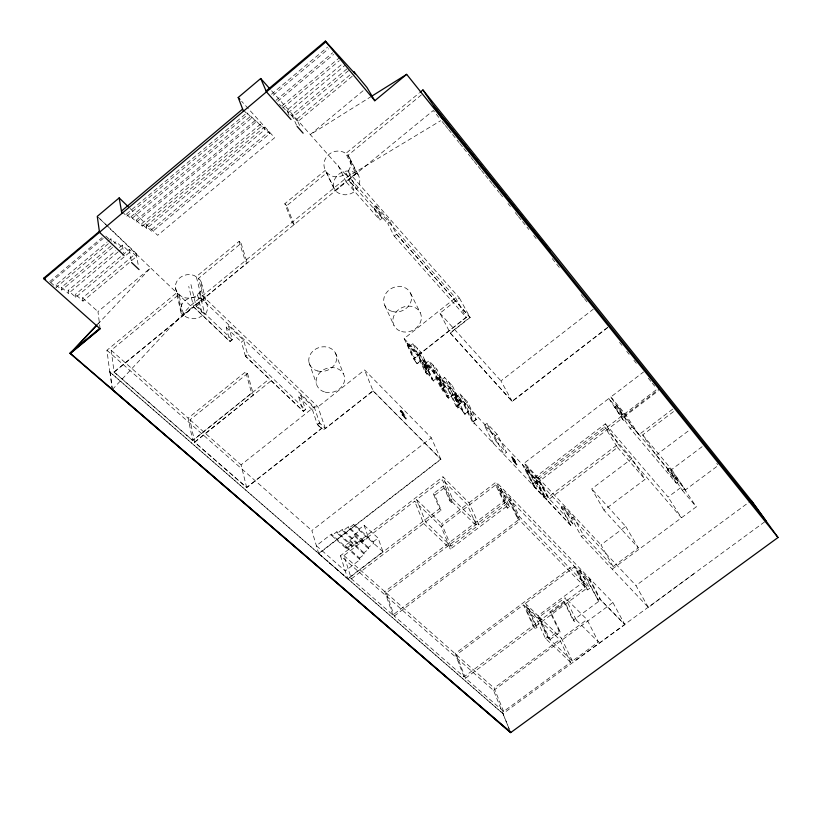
<?xml version="1.0" encoding="UTF-8"?>
<svg xmlns="http://www.w3.org/2000/svg" width="822" height="822" viewBox="0 0 822 822"><rect width="100%" height="100%" fill="white"/><g stroke="black" fill="none" stroke-linecap="round" stroke-linejoin="round"><path stroke-width="0.62" stroke-dasharray="4.11 3.08" d="M425.673 368.585L424.871 367.321M425.775 368.503L424.06 364.588L425.426 368.39L426.947 369.417L424.06 364.588M425.426 368.39L424.512 366.16M425.416 367.342L424.614 366.078M190.951 284.597L196.191 306.38L204.935 314.713L206.199 312.946A13.635 11.96 -7.1 0 0 205.099 301.058L203.979 299.999L198.534 278.36L241.072 243.343L239.12 241.36L196.304 276.634L201.965 299.362L182.35 315.443L181.364 313.809A13.655 11.97 -7.2 0 1 184.95 300.708A13.655 11.97 -7.2 0 1 199.993 298.294L201.965 299.362M112.419 389.494L190.447 305.733L347.593 176.812L440.602 120.721M97.51 324.269L99.339 322.543M97.623 324.371L150.632 267.91L99.945 218.971M356.82 172.928L348.415 179.823L356.717 189.204L357.097 188.813A13.964 12.905 -25.7 0 0 356.82 172.928L347.932 155.368L345.394 153.159A13.625 12.7 -25.7 0 0 328.954 154.372A13.625 12.7 -25.7 0 0 325.132 169.856L334.873 190.632L355.834 173.442L345.785 153.498L418.984 93.205M126.403 214.09L246.96 112.768L251.686 117.978L131.397 218.919L126.403 214.09L126.783 216.227L247.689 114.659L246.96 112.768M271.496 94.232L327.536 47.152M49.721 281.597L101.99 237.681M273.223 95.218L328.512 48.786M50.81 282.439L103.192 238.452M130.996 216.72L250.926 116.036L256.176 121.82L136.534 222.094L130.996 216.72L131.397 218.919M108.309 243.723L56.225 287.392L56.019 284.874L106.973 242.141M107.949 241.319L110.888 238.853L116.508 244.165L116.108 241.637L114.155 243.271M275.987 100.335L332.674 52.783M277.744 101.301L333.619 54.458M136.175 220.234L255.529 120.166L261.252 126.485L142.227 226.091L136.175 220.234L136.534 222.094M112.593 247.432L61.773 290.002L61.547 287.351L113.179 244.093M281.854 105.925L340.113 57.15M141.754 223.646L260.379 124.307L265.044 129.455L146.676 228.413L141.754 223.646L142.227 226.091M282.778 108.011L339.281 60.715M117.947 252.046L68.401 293.475L68.123 290.474L115.553 250.792M119.426 247.556L122.334 245.131L129.784 252.19L75.747 297.287L68.123 290.474M146.182 225.968L264.17 127.276L269.842 133.544L152.162 231.794L146.182 225.968L146.676 228.413M289.036 115.121L286.857 110.261L343.709 62.719M118.923 251.234L122.807 247.987L116.108 241.637M288.049 112.922L345.137 65.205M75.747 297.287L75.449 294.379L121.461 255.95M122.447 255.128L129.301 249.405L136.657 256.392L82.981 301.119L75.449 294.379M296.557 125.221L291.872 114.875L348.364 67.702M348.579 70.569L292.868 117.063L286.857 110.261M82.981 301.119L82.621 297.862L136.092 253.279L108.227 226.79M349.925 74.977L296.773 119.293L300.472 127.4M352.206 76.282L297.831 121.605L291.872 114.875M363.077 90.759L310.284 134.592L371.996 96.02M100.12 328.81L97.972 311.63L150.632 267.91L190.447 305.733M468.992 502.807L496.211 482.011L506.825 503.711L479.01 524.868L468.992 502.807L442.914 476.791L340.452 555.713L493.58 690.459L510.185 731.436L502.982 713.671L109.758 371.934L106.942 350.244L177.223 292.344L182.35 315.443M294.029 224.406L292.087 222.341L284.823 203.712L325.42 170.277M192.718 440.633L114.124 372.171L111.176 350.285L178.98 294.461L183.573 314.98L184.847 316.162A13.614 11.95 -7 0 0 201.318 316.316L202.541 315.299L197.527 294.851L314.189 406.89L321.536 428.622L246.713 487.672L194.639 442.308L190.005 419.816L247.535 373.517L245.696 371.791L188.115 418.151L192.718 440.633L269.4 378.891M294.112 224.601L286.724 205.757L326.981 172.61A13.625 12.7 -25.7 0 0 345.846 173.524L455.573 297.811L466.31 317.415L413.641 358.978L404.147 338.572L455.573 297.811M421.347 94.931L347.932 155.368A13.625 12.7 -25.7 0 1 348.261 170.976L345.846 173.524L354.621 191.413A13.964 12.905 -25.7 0 1 335.325 190.56L325.132 169.856M109.758 371.934L502.982 713.671L766.001 520.871M335.325 190.56L346.052 181.754L379.918 220.019L382.24 218.138L375.901 205.695L373.63 207.555L379.918 220.019M114.124 372.171L193.622 306.986L188.741 286.416M195.893 305.126L346.144 181.939L337.441 163.999M382.24 218.138L348.507 179.997L433.276 110.497L438.897 117.505M196.191 306.38L203.979 299.999M228.413 325.676L232.246 339.794L230.026 341.592L226.225 327.454L228.413 325.676L243.641 340.287L247.679 354.498L245.47 356.286L269.462 379.106M232.194 339.578L229.965 341.387L193.581 306.781L114.094 371.955L192.667 440.407L251.614 393.152L245.696 371.791M245.47 356.286L241.463 342.044L243.641 340.287M390.049 221.735L396.543 234.311L394.241 236.171L387.779 223.563L390.049 221.735L375.901 205.695M247.535 373.517L253.484 394.889L194.588 442.082L246.662 487.446L321.453 428.396L325.317 428.375M194.639 442.308L271.26 380.658M300.749 395.094L305.517 409.644L303.369 411.349L298.633 396.779L300.749 395.094L314.672 408.452L312.565 410.127L317.477 424.769L321.536 428.622M305.455 409.428L303.297 411.134L245.408 356.07L247.617 354.292L305.517 409.644M246.713 487.672L241.082 464.872L314.189 406.89L317.97 406.88L364.567 369.951L431.293 437.797L440.89 459.334L318.751 553.73L347.819 578.986L439.606 508.633L433.297 493.734L443.305 486.038L444.794 487.508L451.268 502.324L452.028 501.739L442.4 479.791L416.631 499.632L425.673 521.929L451.021 546.137L476.996 526.388L467.03 504.307L442.4 479.791M607.684 327.639L512.198 401.455L450.292 333.126L439.945 313.223L459.313 297.893L347.891 171.366L356.717 189.204M466.197 317.22L413.538 358.772L416.117 361.598L415.572 362.029L406.982 343.565L407.507 343.144L418.799 355.166L427.563 373.712L427.019 374.133L425.293 372.212L429.084 369.232M412.952 343.668L409.222 346.627L417.288 355.207L425.395 372.417L429.187 369.438L421.008 352.278L412.952 343.668L421.018 360.766L417.216 363.766L415.47 361.814L416.014 361.392M317.477 424.769L319.614 423.083M417.288 355.207L421.008 352.278M318.659 553.483L440.798 459.118L373.013 390.748L323.19 430.05L317.405 424.542L319.542 422.857L325.399 428.591L373.096 390.953L364.567 369.951M427.019 374.133L418.264 355.577L418.799 355.166M450.292 333.126L470.122 317.487L459.313 297.893M417.114 363.56L420.926 360.56L429.187 369.438M423.577 360.252L423.053 360.673L434.088 372.417L443.068 391.108L443.603 390.697L434.612 372.006L423.577 360.252L432.413 378.85L431.869 379.271L416.99 347.983M425.272 363.694L428.971 360.786L436.852 369.201L445.236 386.494L441.476 389.433L433.163 372.099L425.272 363.694L433.482 380.976L437.253 378.017L428.971 360.786M426.628 369.674L425.262 365.862M426.916 373.928L427.461 373.507L432.413 378.85M433.163 372.099L436.852 369.201M434.088 372.417L434.612 372.006M432.31 378.634L431.776 379.065L433.482 380.976M433.379 380.761L437.15 377.801L447.867 389.268L456.261 406.52L457.813 408.164L459.293 407.301L450.096 388.498L439.297 376.99L437.931 378.058L446.86 396.584L448.432 398.259L453.128 394.879L444.64 377.534L440.14 381.059L448.432 398.259L453.025 394.673L460.937 403.181L456.261 406.52L460.834 402.965M402.554 411.432L401.177 412.356L400.15 411.247L401.598 410.455L402.554 411.432L406.469 418.624L405.945 419.035L402.02 415.059L402.235 413.949L403.828 415.552L403.304 415.963L401.711 414.36M400.15 411.247L401.598 410.455M401.177 412.356L402.184 411.709L403.828 415.552M402.02 415.059L402.235 413.949M405.945 419.035L404.177 416.857L404.701 416.446M445.134 386.289L441.383 389.227L443.068 391.108M405.636 418.336L406.16 417.925M442.966 390.902L443.5 390.481L448.35 395.711L446.86 396.584L448.247 395.505M447.867 389.268L452.357 385.765L444.64 377.534M459.981 393.923L467.523 401.979L476.287 419.497L472.599 422.354L463.906 404.794L456.344 396.749L459.981 393.923L474.654 423.556L474.119 423.957L464.738 405.03L465.252 404.63L454.679 393.368L454.155 393.779L463.413 412.623L463.937 412.212L459.19 407.096L457.813 408.164L448.75 389.546L450.096 388.498M454.854 397.745C459.179 400.139 458.738 406.685 454.854 397.745L457.772 402.575M455.614 399.05L456.529 400.222M455.655 399.492L455.727 398.968M456.621 401.352L456.128 400.16L456.827 401.506L456.898 400.972M463.906 404.794L467.523 401.979M512.198 401.455L500.968 380.935L593.217 309.257M463.834 412.007L463.3 412.418L464.944 414.257L468.653 411.38M318.751 553.73L311.857 530.56L431.293 437.797M464.841 414.041L468.55 411.164L476.287 419.497M476.185 419.282L472.496 422.138L474.119 423.957M360.026 559.618L331.348 534.125L316.347 545.736L345.25 570.961L360.026 559.618L359.512 558.087L345.322 545.459L350.295 541.626L349.792 540.116L354.755 536.283L354.251 534.773L359.656 530.601L359.142 529.101L364.105 525.268L378.099 538.061L382.97 551.726L347.727 578.729M474.017 423.751L474.541 423.34L570.93 525.464L572.913 523.963L563.132 505.9L561.179 507.38L570.93 525.464L532.06 484.23L657.117 389.155M351.302 544.678L346.319 548.521L331.821 535.656L336.845 531.772L351.302 544.678L351.806 546.219L356.799 542.366L342.363 529.399L337.328 533.293L351.806 546.219M362.759 539.705L357.313 543.897L342.866 530.93L348.353 526.686L362.759 539.705L363.283 541.236L368.307 537.362M607.54 327.444L512.085 401.249L450.189 332.92L470.009 317.282L396.451 234.116L394.149 235.976L466.31 317.415M363.283 541.236L348.857 528.217L353.922 524.302L373.178 541.852L373.702 543.352L368.338 547.473L368.862 548.983L363.93 552.774L364.444 554.295L359.512 558.087M484.384 425.385L486.943 423.412L497.125 434.283L506.403 452.336L503.814 454.33L494.587 436.235L484.384 425.385L493.498 443.407L496.098 441.404L486.943 423.412M494.587 436.235L497.125 434.283M495.635 484.97L508.109 497.813L518.867 519.607L392.865 614.979L351.374 578.842L343.945 555.6L414.658 501.163L441.116 526.614L450.497 549.045L506.229 506.701L495.635 484.97L441.116 526.614M373.178 541.852L378.099 538.061M425.673 521.929L441.116 510.102L434.787 495.193L444.794 487.508M451.268 502.324L449.778 500.845L452.562 498.707L442.914 476.791M351.374 578.842L423.649 523.48L414.658 501.163M512.044 456.529L514.644 461.543L514.13 461.923L511.541 456.909L512.044 456.529L515.795 461.563L515.291 461.954L514.48 461.132L512.918 458.902L513.421 458.512L515.795 461.563M511.541 456.909L512.383 457.813L512.887 457.422M513.421 458.512L517.182 464.553L516.668 464.933L512.846 460.556L513.349 460.166L514.644 461.543M513.205 461.265L513.349 460.166M516.668 464.933L514.911 462.755L515.415 462.365M451.021 546.137L441.62 523.737L467.03 504.307M612.256 569.112L696.255 506.845L682.537 486.275L608.804 398.526L522.381 464.543L533.457 485.699M608.804 398.526L623.6 420.638L625.676 419.056L610.838 396.964L643.564 371.976M546.527 495.872L544.308 497.546L535.214 487.939L525.433 469.259L527.621 467.595L536.602 477.171L547.904 497.331L618.123 444.168L605.321 423.844L534.649 477.623L545.839 498.8M500.732 488.422L509.661 506.609L507.647 508.14L498.749 489.933L500.732 488.422L510.441 498.44L519.473 516.668L589.549 588.48L587.627 589.898L586.374 588.614L574.835 566.553L525.33 603.451L535.821 626.087L537.115 627.33L535.225 628.727L533.92 627.494L523.47 604.828L456.426 654.805L465.478 678.232L503.619 711.462L570.591 662.347L559.741 639.639L523.47 604.828M623.6 420.638L614.835 407.188L616.89 405.626L623.364 413.353L632.2 426.813L638.858 434.746L672.992 408.924M392.865 614.979L384.809 591.635L508.109 497.813M544.308 497.546L534.423 478.825L536.602 477.171M584.997 587.103L520.141 520.809L509.486 499.231L573.592 565.269L584.997 587.103L464.04 676.814L394.283 616.048L386.278 592.929L510.441 498.44M572.913 523.963L549.384 498.995L537.978 477.561L604.612 426.875L631.871 458.614L645.044 479.37L603.985 510.164L638.324 547.863L613.078 566.594L583.353 535.05L573.479 516.946L563.132 505.9M676.342 483.223L667.248 469.496L669.221 468.016L678.345 481.723L676.342 483.223L630.125 428.385L621.329 414.905L623.364 413.353M638.858 434.746L625.634 414.617L659.018 389.248M535.214 487.939L537.454 486.234L535.492 484.158L621.833 418.542M623.908 416.96L658.401 390.748M630.125 428.385L632.2 426.813M518.867 519.607L517.47 518.189L519.473 516.668M394.283 616.048L520.141 520.809M549.384 498.995L617.507 447.445L604.612 426.875M678.345 481.723L656.038 455.183L642.65 434.93L673.65 411.503M603.985 510.164L591.696 488.885L631.871 458.614M693.789 573.807L648.363 607.417L581.38 536.519L571.537 518.394L573.479 516.946M656.038 455.183L689.781 429.824M581.38 536.519L583.353 535.05M642.65 434.93L671.636 469.516L703.981 445.308M667.248 469.496L673.208 476.585L675.181 475.116L685.281 489.984L718.336 465.375L716.753 463.403M464.04 676.814L455.09 653.624L573.592 565.269M613.078 566.594L600.974 544.852L625.696 526.419L591.696 488.885M605.321 423.844L668.07 497.063L682.537 486.275M673.208 476.585L682.332 490.333L684.325 488.843M535.225 628.727L526.46 609.739L528.32 608.362L538.492 618.165L547.39 637.142L548.664 638.365L559.011 630.721L549.928 611.835L563.851 601.499L565.094 602.742L574.434 621.494L576.325 620.096L565.135 597.728L539.283 616.911L549.928 639.578L572.389 661.032L598.406 641.961L586.99 619.552L565.135 597.728M587.627 589.898L577.958 571.413L579.839 570.006L589.693 580.168L599.485 598.663L624.843 624.658L573.561 661.936M548.664 638.365L538.03 615.699L587.144 579.233L574.835 566.553M570.591 662.347L545.531 638.519L536.663 619.521L538.492 618.165M574.434 621.494L573.181 620.261L598.806 601.334L587.822 581.565L589.693 580.168M549.928 639.578L560.275 631.943L551.182 613.058L565.094 602.742M465.478 678.232L533.92 627.494M535.821 626.087L586.374 588.614M545.531 638.519L547.39 637.142M597.573 600.07L599.485 598.663L624.73 624.432M503.619 711.462L494.094 688.035L559.741 639.639M572.389 661.032L561.498 638.345L586.99 619.552M493.58 690.459L612.914 602.516L496.211 482.011M648.363 607.417L635.951 585.541L750.27 501.286M355.834 173.442L355.443 173.103A14.015 12.936 -25.7 0 0 338.561 174.398A14.015 12.936 -25.7 0 0 334.585 190.211L334.873 190.632M351.302 578.606L349.792 577.465M106.942 350.244L311.857 530.56M111.176 350.285L188.115 418.151M190.005 419.816L241.082 464.872M343.945 555.6L384.809 591.635M386.278 592.929L455.09 653.624M456.426 654.805L494.094 688.035M50.645 282.419L56.225 287.392M61.547 287.351L68.401 293.475M56.019 284.874L61.773 290.002M349.792 540.116L363.93 552.774M350.295 541.626L364.444 554.295M82.621 297.862L97.972 311.63M354.251 534.773L368.338 547.473M354.755 536.283L368.862 548.983M382.97 551.726L354.518 526.059L353.922 524.302M251.614 393.152L253.484 394.889M105.812 236.099L109.439 239.531M193.622 306.986L230.026 341.592M271.322 380.874L303.369 411.349M98.167 217.234L107.292 225.906M232.246 339.794L195.841 304.921L247.217 262.793L245.223 260.79L239.12 241.36M423.649 523.48L450.497 549.045M226.225 327.454L241.463 342.044M298.633 396.779L312.565 410.127M526.46 609.739L536.663 619.521M416.631 499.632L441.62 523.737M122.334 211.922L126.783 216.227M525.33 603.451L538.03 615.699M539.283 616.911L561.498 638.345M559.011 630.721L560.275 631.943M439.606 508.633L441.116 510.102M130.02 208.449L157.639 235.318L274.64 137.747L241.627 101.281M549.928 611.835L551.182 613.058M433.297 493.734L434.787 495.193M452.028 501.739L476.996 526.388M576.325 620.096L598.406 641.961M452.562 498.707L479.01 524.868M373.096 390.953L440.89 459.334M402.544 414.648L406.469 418.624M401.085 410.866L404.177 416.857M506.229 506.701L507.647 508.14M506.825 503.711L509.661 506.609M498.749 489.933L508.479 499.93L517.47 518.189M577.958 571.413L587.822 581.565M447.815 396.132L449.387 397.797M457.207 406.068L458.768 407.712M496.098 441.404L506.403 452.336M423.741 364.834L424.943 366.119M513.709 460.875L517.182 464.553M512.846 460.556L514.13 461.923M404.147 338.572L635.951 585.541M525.433 469.259L534.423 478.825M561.179 507.38L571.537 518.394M406.982 343.565L418.264 355.577M454.155 393.779L464.738 405.03M437.931 378.058L448.75 389.546M537.978 477.561L600.974 544.852M284.823 203.712L286.724 205.757M400.674 410.836L401.701 411.945M243.476 110.025L247.689 114.659M439.945 313.223L500.968 380.935M271.63 90.831L347.593 176.812M373.63 207.555L387.779 223.563M396.543 234.311L470.122 317.487M282.634 106.798L287.268 112.049M279.377 104.168L281.083 106.089M618.123 444.168L681.469 517.809L668.07 497.063M617.507 447.445L645.044 479.37M682.332 490.333L696.255 506.845M614.835 407.188L621.329 414.905M610.838 396.964L625.634 414.617M669.221 468.016L675.181 475.116M442.113 121.512L444.527 124.512M445.329 125.509L447.743 128.509M448.545 129.516L451.761 133.513M452.562 134.52L458.995 142.525M459.796 143.521L463.012 147.528M463.814 148.525L470.246 156.529M471.047 157.526L473.462 160.537M474.263 161.533L477.479 165.53M478.281 166.537L480.695 169.538M481.497 170.534L484.713 174.541M485.514 175.538L488.73 179.545M489.532 180.542L491.946 183.542M492.748 184.549L499.18 192.554M499.982 193.55L503.198 197.557M508.017 203.558L510.431 206.558M515.25 212.559L517.665 215.57M518.466 216.566L521.682 220.573M522.484 221.57L528.916 229.574M533.735 235.575L536.149 238.575M552.22 258.591L560.265 268.599M581.154 294.615L583.569 297.615M584.37 298.622L588.388 303.616M619.541 342.373L621.935 345.353M626.734 351.333L629.128 354.313M633.926 360.283L636.331 363.273M648.322 378.202L651.517 382.189M652.319 383.175L654.713 386.165M512.383 457.813L515.291 461.954M671.636 469.516L685.281 489.984M616.89 405.626L625.676 419.056M456.94 401.424L456.128 400.16L456.827 401.506M625.696 526.419L638.324 547.863M612.914 602.516L624.843 624.658M547.904 497.331L536.632 476.113L524.364 463.022L535.492 484.158M589.251 578.082L600.831 599.937M535.923 478.969L547.164 500.208M544.503 497.392L534.619 478.681L525.628 469.105L535.42 487.785M587.144 579.233L598.806 601.334M527.621 467.595L537.454 486.234M579.839 570.006L589.549 588.48M512.918 458.902L514.911 462.755M349.751 158.143L358.659 175.754M463.762 397.961L472.486 415.449M410.476 293.094L420.289 312.822M563.851 601.499L573.181 620.261M452.357 385.765L460.937 403.181M454.679 393.368L464.944 414.257M448.514 381.665L457.042 399.04M455.172 397.499L456.929 401.105M439.297 376.99L448.35 395.711M432.917 365.009L441.26 382.271M407.507 343.144L417.216 363.766M528.32 608.362L537.115 627.33M384.799 305.486L394.015 325.502M443.305 486.038L449.778 500.845M401.66 412.11L403.304 415.963M269.842 133.544L269.02 131.541L151.7 229.544L152.162 231.794M264.17 127.276L265.044 129.455M260.379 124.307L261.252 126.485M255.529 120.166L256.176 121.82M250.926 116.036L251.686 117.978M335.468 353.028L343.432 373.876M308.969 362.327L316.326 383.422M364.105 525.268L368.924 539.129M325.399 428.591L317.97 406.88L199.51 292.838L204.935 314.713M356.799 542.366L357.313 543.897M348.353 526.686L348.857 528.217M342.363 529.399L342.866 530.93M345.322 545.459L346.319 548.521M336.845 531.772L337.328 533.293M340.452 555.713L347.819 578.986M241.072 243.343L247.278 262.999M331.348 534.125L331.821 535.656M201.215 282.1L206.712 303.801M175.487 287.751L180.573 310.778M136.092 253.279L138.404 265.979M129.301 249.405L131.386 261.375M122.334 245.131L123.629 252.94M110.888 238.853L111.258 241.247M110.086 371.657L112.265 388.303M109.901 371.811L112.069 388.498M200.732 291.101L196.324 295.848A13.296 11.775 -6 0 1 180.224 295.622L176.257 290.741A13.296 11.775 -6 0 1 179.73 277.887A13.296 11.775 -6 0 1 194.372 275.576L199.633 279.408A13.296 11.775 -6 0 1 200.732 291.101M325.286 392.166A14.477 12.268 -18.6 0 0 344.49 376.897A14.477 12.268 -18.6 0 0 321.402 371.215A14.477 12.268 -18.6 0 0 325.286 392.166M401.639 331.554A14.58 12.566 -25.4 0 0 421.234 315.967A14.58 12.566 -25.4 0 0 398.485 309.771A14.58 12.566 -25.4 0 0 401.639 331.554M317.775 370.999A14.159 12.125 -18.2 0 0 336.517 356.018A14.159 12.125 -18.2 0 0 313.891 350.306A14.159 12.125 -18.2 0 0 317.775 370.999M392.289 311.476A14.251 12.412 -25.4 0 0 411.421 296.197A14.251 12.412 -25.4 0 0 389.114 289.991A14.251 12.412 -25.4 0 0 392.289 311.476"/><path stroke-width="1.23" d="M112.419 389.536L510.668 732.618L778.023 537.506L751.298 500.536L422.94 89.937L419.97 92.383M510.688 732.608L70.106 353.46L96.657 325.183M96.77 325.286L70.219 353.563L100.12 328.81L44.008 278.946L43.946 278.011L99.37 231.393M128.211 206.692L119.169 197.907L97.273 216.381L99.493 232.277L124.05 255.426M243.446 111.217L238.205 97.499L260.728 78.501L269.955 88.94M121.451 211.069L242.634 109.1M266.092 90.995L325.409 41.1L355.125 73.857L353.861 71.689L366.992 87.512L374.781 100.736L406.664 74.35L778.023 537.506M44.008 278.946L325.861 41.901L325.409 41.1M99.678 328.42L69.962 353.008L510.945 732.423M70.106 353.46L100.017 328.718M371.996 96.02L406.664 74.35M43.946 278.011L45.631 279.511M131.582 262.526L139.052 269.565M238.205 97.499L239.921 99.39M291.009 119.529L266.462 91.859L260.728 78.501M297.091 126.383L303.123 133.185M325.861 41.901L374.781 100.736M549.949 251.142L433.811 106.079L766.001 520.871L751.298 500.536M422.94 89.937L442.801 119.426M119.169 197.907L121.862 213.473"/></g></svg>
